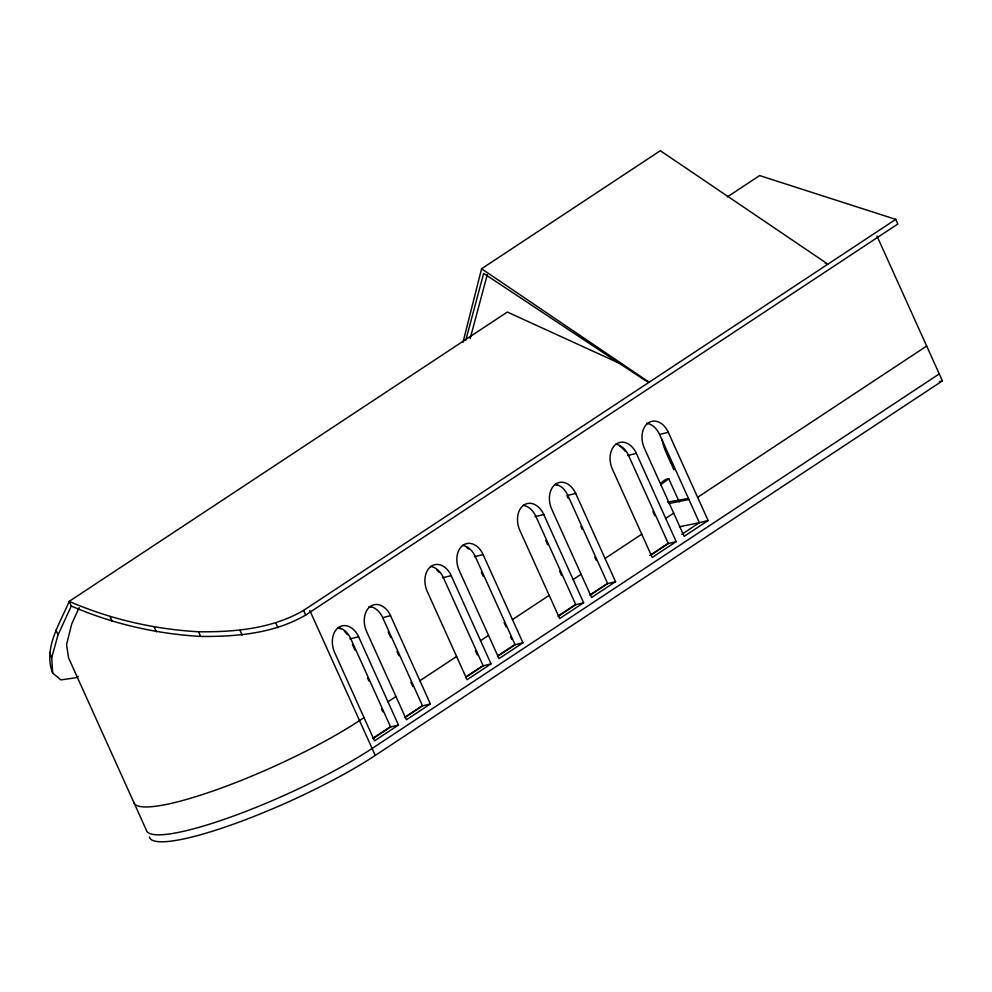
<?xml version="1.0" encoding="UTF-8"?>
<svg xmlns="http://www.w3.org/2000/svg" width="992" height="992" viewBox="0 0 992 992"><rect width="100%" height="100%" fill="white"/><g stroke="black" fill="none" stroke-linecap="round" stroke-linejoin="round"><path stroke-width="1.49" d="M462.979 342.364L481.579 268.77L660.337 150.71L827.898 264.17L825.195 263.289M465.794 340.182L483.674 273.408L645.073 380.358L649.14 382.218L481.579 268.77M470.183 338.495L487.27 274.697M78.356 676.408L75.776 677.772L60.872 679.892L52.663 673.022C42.941 648.557 60.053 623.385 69.192 601.388L507.334 312.046L623.311 365.056M52.663 673.022L51.696 657.646L58.057 634.793L71.288 606.025L69.192 601.388C110.162 619.144 154.008 629.226 198.561 631.78C234.571 632.127 271.82 628.878 303.577 610.415L895.739 219.368L897.834 224.006L305.672 615.065C273.916 633.516 236.666 636.765 200.657 636.43C156.104 633.876 112.27 623.782 71.288 606.025M79.162 607.6L71.647 624.142L66.551 644.614L68.597 657.944L146.27 829.944A142.253 24.453 -24.3 0 0 231.781 816.664A142.253 24.453 -24.3 0 0 372.112 748.464L939.25 373.922M660.647 483.166L665.446 479.558L668.769 478.739L679.26 501.964M660.697 484.803L668.769 478.739M727.347 196.9L759.636 175.584L895.739 219.368M364.039 717.613L359.526 720.589A142.253 24.453 -24.3 0 1 219.195 788.801A142.253 24.453 -24.3 0 1 133.684 802.082M387.984 701.803L395.957 696.533M419.901 680.723L456.618 656.481M480.562 640.671L488.535 635.401M512.48 619.591L549.184 595.349M573.128 579.539L581.114 574.269M605.058 558.446L641.762 534.204M665.706 518.394L673.692 513.124M697.624 497.314L926.677 346.059M373.364 737.998L388.48 728.016M405.282 716.918L420.41 706.936M465.942 676.866L482.323 666.041L491.04 663.884L451.199 575.645A19.394 13.95 76.1 0 0 431.359 566.134A19.394 13.95 76.1 0 0 427.254 591.455L467.096 679.706L491.04 663.884M497.86 655.786L514.24 644.961L522.958 642.804L483.116 554.565A19.394 13.95 76.1 0 0 463.289 545.054A19.394 13.95 76.1 0 0 459.184 570.375L499.026 658.614L522.958 642.804M558.508 615.734L574.889 604.909L583.618 602.752L543.777 514.513A19.394 13.95 76.1 0 0 523.937 505.002A19.394 13.95 76.1 0 0 519.833 530.323L559.674 618.562L583.618 602.752M590.438 594.642L606.819 583.829L615.536 581.672L575.695 493.433A19.394 13.95 76.1 0 0 555.867 483.922A19.394 13.95 76.1 0 0 551.75 509.243L591.592 597.482L615.536 581.672M649.834 555.421L667.467 543.777L676.197 541.62L636.343 453.381A19.394 13.95 76.1 0 0 616.516 443.87A19.394 13.95 76.1 0 0 612.411 469.191L652.252 557.43L676.197 541.62M681.752 534.341L699.397 522.697L708.114 520.54L668.273 432.301A19.394 13.95 76.1 0 0 648.433 422.79A19.394 13.95 76.1 0 0 644.329 448.111L684.17 536.35L708.114 520.54M372.98 738.618L390.612 726.962L350.771 638.724A19.394 13.95 76.1 0 0 337.974 627.589M404.897 717.538L422.542 705.882L382.701 617.644A19.394 13.95 76.1 0 0 369.904 606.509M465.546 677.474L483.191 665.83L443.35 577.592A19.394 13.95 76.1 0 0 430.553 566.457M497.476 656.394L515.108 644.75L475.267 556.512A19.394 13.95 76.1 0 0 462.47 545.377M558.124 616.342L575.769 604.698L535.928 516.46A19.394 13.95 76.1 0 0 523.131 505.325M590.054 595.262L607.687 583.618L567.846 495.38A19.394 13.95 76.1 0 0 555.049 484.245M650.702 555.21L668.348 543.566L628.494 455.316A19.394 13.95 76.1 0 0 615.71 444.193M398.462 725.028L374.53 740.838L334.676 652.6A19.394 13.95 76.1 0 1 338.793 627.279A19.394 13.95 76.1 0 1 358.62 636.777L398.462 725.028L389.744 727.186M430.392 703.948L406.447 719.758L366.606 631.507A19.394 13.95 76.1 0 1 370.71 606.186A19.394 13.95 76.1 0 1 390.55 615.697L430.392 703.948L421.662 706.106M149.408 836.913A142.253 24.453 -24.3 0 0 234.93 823.633A142.253 24.453 -24.3 0 0 375.249 755.42L942.4 380.891L876.978 236.009M646.759 423.324A19.394 13.95 76.1 0 1 659.556 434.459L668.273 432.301M627.626 455.539L636.343 453.381M939.399 381.635L942.4 380.891M575.695 493.433L566.978 495.591L568.242 498.393M535.048 516.671L543.777 514.513M474.399 556.723L483.116 554.565M442.482 577.803L451.199 575.645M382.701 617.644L390.55 615.697M349.903 638.935L358.62 636.777M688.361 498.48L667.405 502.126M668.844 503.564L688.907 499.472M679.334 526.777L699.397 522.697L659.556 434.459M673.878 469.737L666.537 453.48A45.905 30.901 56.6 0 1 662.135 439.444M652.922 511.562L654.819 515.766M580.89 526.405L582.155 529.207M594.803 557.219L596.068 560.021M545.798 540.479L547.696 544.682M559.711 571.293L561.608 575.496M481.356 572.136L483.253 576.327M504.122 622.554L506.019 626.758M510.446 636.566L511.711 639.356M475.366 650.64L477.264 654.844M388.145 631.867L390.674 637.472M396.998 651.471L398.896 655.675M410.911 682.285L412.808 686.489M352.433 644.54L354.962 650.144M367.61 678.156L368.875 680.958M381.523 708.97L382.788 711.772M309.839 610.539L375.249 755.42M303.577 610.415L305.672 615.065M275.863 623.137L277.958 627.787M240.039 630.428L242.135 635.066M198.561 631.78L200.657 636.43M154.256 627.118L156.352 631.768M110.124 616.751L112.22 621.401M55.961 630.143L58.057 634.793M49.6 652.996L51.696 657.646M619.764 446.189A19.394 13.95 76.1 0 1 625.183 451.298M338.359 628.048A19.394 13.95 76.1 0 1 340.839 628.94M344.36 631.296A19.394 13.95 76.1 0 1 347.46 634.706M369.024 606.732A19.394 13.95 76.1 0 1 371.529 607.34M436.939 570.152A19.394 13.95 76.1 0 1 439.072 572.334M466.538 547.373A19.394 13.95 76.1 0 1 468.869 549.072M555.421 484.691A19.394 13.95 76.1 0 1 557.913 485.584"/></g></svg>
